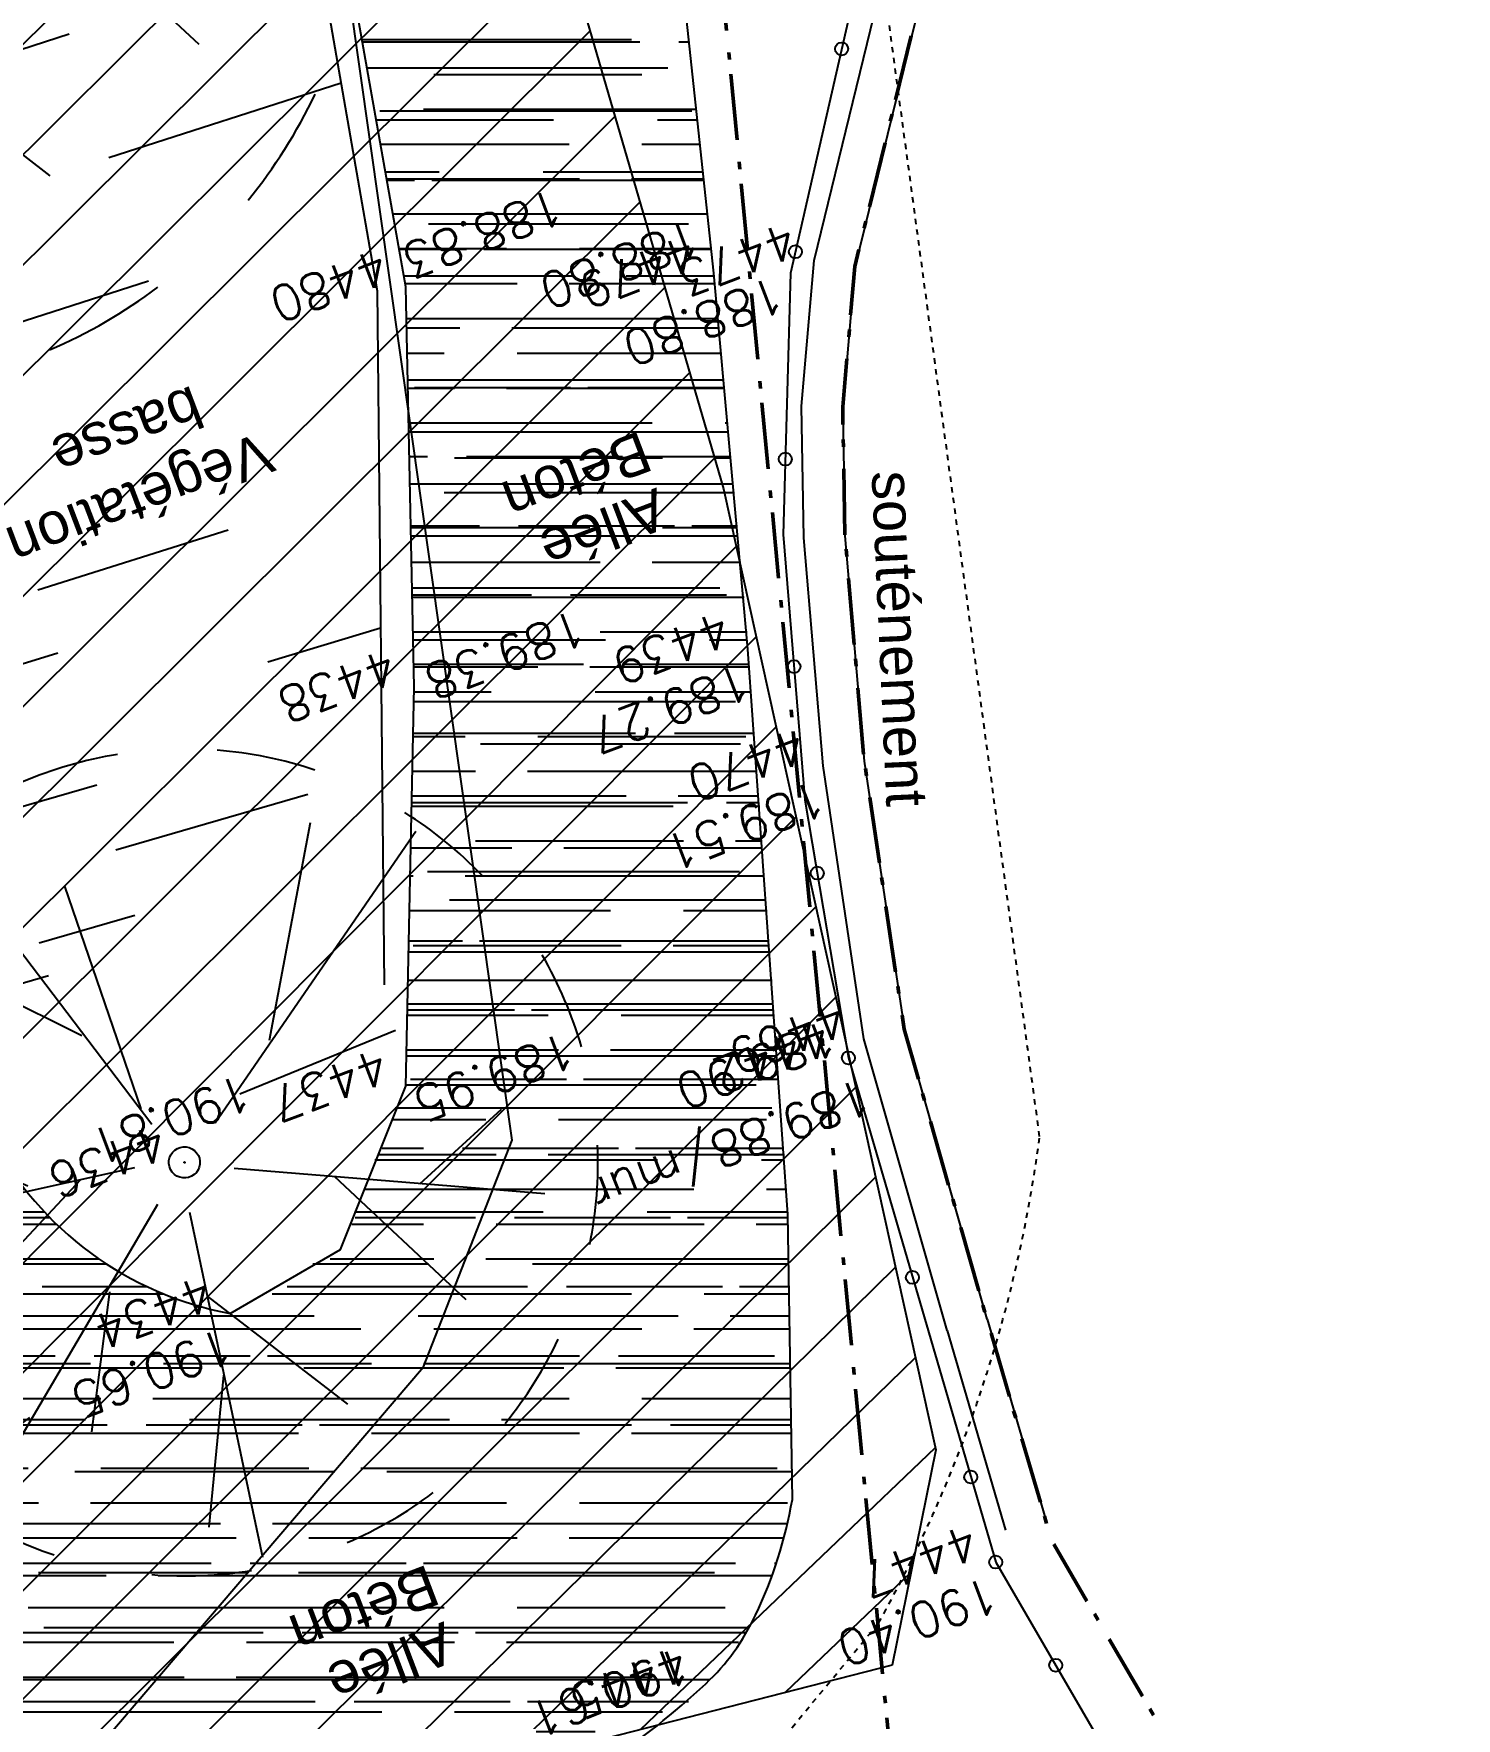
# Model space of a CAD drawing. Header units: centimetres. Extents: x 212517 to 243222, y -357108 to -330212.
# Drawn here: x 234226 to 235593, y -352116 to -350496 of the extents above; entities that cross this region are included whole.
import ezdxf
from ezdxf.enums import TextEntityAlignment as Align
from ezdxf.lldxf.tags import DXFTag

# ---------------------------------------------------------------- set-up
doc = ezdxf.new("R2010")
doc.units = ezdxf.units.CM
doc.linetypes.add('Style de ligne -15', pattern=[2.0832800000000002, 1.25, -0.41656, 0.1388600000000001, -0.2778600000000001])
doc.linetypes.add('STYLE_01', pattern=[0.41664, 0.20828, -0.20836])
doc.layers.get('0').update_dxf_attribs({"color": 252})
for name, color, linetype in [('0-EDL-Limite de propriété', 252, 'Continuous'), ('AEP_SSL', 252, 'Continuous'), ('DWG_280-140115-P - ALTEA-CANA', 252, 'Continuous'), ('Fond topo - BAT_TXT', 252, 'Continuous'), ('Fond topo - CLO_LEG', 252, 'Continuous'), ('Fond topo - CLO_MUR', 252, 'Continuous'), ('Fond topo - ESPACE_BOISE', 252, 'Continuous'), ('Fond topo - TAL', 252, 'Continuous'), ('Fond topo - TAL_HAC', 252, 'Continuous'), ('Fond topo - VEG', 252, 'Continuous'), ('Fond topo - VEG_TXT', 252, 'Continuous'), ('Fond topo - VOI_TXT', 252, 'Continuous'), ('Fond topo - Z_500', 252, 'Continuous'), ('prlm-VRD', 2, 'Continuous'), ('SA - béton balayé', 252, 'Continuous'), ('SA - EBC', 252, 'Continuous')]:
    doc.layers.add(name, color=color, linetype=linetype)
for name, color, linetype, plot in [('Fond topo - N', 252, 'Continuous', False), ('Fond topo - NCACHE', 252, 'Continuous', False), ('Fond topo - ZCACHE', 252, 'Continuous', False)]:
    doc.layers.add(name, color=color, linetype=linetype, plot=plot)
doc.layers.add('Fond topo - P', color=252, linetype='Continuous', lineweight=50)
doc.layers.add('Fond topo - VOI', color=252, linetype='Continuous', lineweight=25)
doc.styles.add('2000_ARIAL', font='arial.ttf', dxfattribs={"height": 0.400000006})
doc.styles.add('SIMPLEX', font='simplex_.ttf', dxfattribs={"height": 1.25})
tags = doc.linetypes.add('L1', pattern=[1.0000000298023224, 0.6000000238418579, -0.4000000059604645]).pattern_tags.tags
tags[6:7] = [DXFTag(74, 4), DXFTag(75, 0), DXFTag(340, '0'), DXFTag(46, 0.0), DXFTag(50, 0.0), DXFTag(44, 0.0), DXFTag(45, 0.0)]
tags[4:5] = [DXFTag(74, 4), DXFTag(75, 0), DXFTag(340, '0'), DXFTag(46, 0.0), DXFTag(50, 0.0), DXFTag(44, 0.0), DXFTag(45, 0.0)]
tags = doc.linetypes.add('L16', pattern=[0.37500001490116125, 0.300000011920929, -0.07500000298023224]).pattern_tags.tags
tags[6:7] = [DXFTag(74, 4), DXFTag(75, 0), DXFTag(340, '0'), DXFTag(46, 0.0), DXFTag(50, 0.0), DXFTag(44, 0.0), DXFTag(45, 0.0)]
tags[4:5] = [DXFTag(74, 4), DXFTag(75, 0), DXFTag(340, '0'), DXFTag(46, 0.0), DXFTag(50, 0.0), DXFTag(44, 0.0), DXFTag(45, 0.0)]
tags = doc.linetypes.add('L8', pattern=[0.22500000894069674, 0.1500000059604645, -0.07500000298023224]).pattern_tags.tags
tags[6:7] = [DXFTag(74, 4), DXFTag(75, 0), DXFTag(340, '0'), DXFTag(46, 0.0), DXFTag(50, 0.0), DXFTag(44, 0.0), DXFTag(45, 0.0)]
tags[4:5] = [DXFTag(74, 4), DXFTag(75, 0), DXFTag(340, '0'), DXFTag(46, 0.0), DXFTag(50, 0.0), DXFTag(44, 0.0), DXFTag(45, 0.0)]

# ---------------------------------------------------------------- blocks, each defined once
blk = doc.blocks.new('Groupe-93-1')
at = {"linetype": 'Style de ligne -15', "lineweight": 50, "ltscale": 50.8, "flags": 128}
for points in [[(4006.394609720469, -47909.68834525855), (4669.991585523845, -47738.99310571463), (5270.103982145549, -47588.11304046424), (5524.317282135249, -47521.16174032004), (5818.753782112361, -47450.85524026664), (6178.082982856989, -47365.70784074576), (6718.889115626574, -47222.64230386527), (8033.684421379328, -46907.76131383689), (9064.787333256962, -46650.488089197), (9512.901827294589, -46545.94564630301), (10052.32293322778, -46413.51820451529), (10600.87198212838, -46279.29364043982), (11096.09268210626, -46154.2318403414), (11253.70282512403, -46114.57334262641), (11647.41048210359, -46021.60904037268), (11842.75368209577, -47022.44064037116), (11853.57558212972, -47087.63074037345), (11322.41323288179, -47494.67460605414), (11477.84600601888, -48273.72503120215), (11754.49718211389, -48350.09994031699), (12125.36668210721, -48452.48564035208), (12212.35551479554, -48944.09707872184), (12327.4187821219, -49542.05374042304), (12378.1043821404, -49732.93404046806), (12765.67338209844, -50181.35434037955), (12828.24057305551, -50701.20966789038), (13351.77487807965, -50613.72716342719), (13910.589678056, -50518.18596326621), (14793.49687810636, -50371.63416311057), (15546.1961366961, -50223.11751853736), (16407.45376313424, -50074.83962480338), (17478.97495074964, -49870.09156839164), (19172.42823956704, -49476.71054755957), (19326.4063829968, -49436.21867000373), (19321.22462764478, -49414.83761884482), (19577.04648214078, -49347.55574046882), (19894.06428213811, -49273.62144023688), (19899.36485467649, -49295.49275714667), (20951.2141395638, -49062.63392030509), (20779.52236605382, -48879.6302359751), (20629.34478836751, -48621.55946475775), (20567.02413848138, -48408.17069694312), (20487.74118087983, -48130.35493375571), (20449.22586842275, -47871.54001609595), (20430.65921560025, -47654.9843987635), (20428.61554618573, -47531.72503587516), (20440.26417039132, -47396.70607206137), (20521.11617329812, -47066.07901860984), (20588.27912095284, -46931.48534518988), (20894.77060812211, -46577.6378736666), (20360.49931913114, -45796.29225665839), (19834.12346714234, -43992.61227266105), (19800.77094250417, -43406.94181587012), (21121.91656454301, -42860.72737399848), (21353.18401263452, -42772.19703876288), (21891.77343059278, -42548.72819511207), (21875.32658212876, -42508.99784032615), (22608.21988213754, -42207.67824041159)], [(20873.81468396878, -46546.99085990699), (20281.83494251466, -46798.90959722312), (20505.95252032972, -49161.20612479957)]]:
    blk.add_lwpolyline(points, dxfattribs=at)
blk = doc.blocks.new('CLOLEG')
at = {"ltscale": 2}
blk.add_circle((0, 0), 0.0625, dxfattribs=at)
blk = doc.blocks.new('PTOPO')
at = {"layer": 'Fond topo - NCACHE', "style": 'SIMPLEX'}
blk.add_attdef('MAT', text='', height=0.34, dxfattribs=at).set_placement((0.09999999986030161, -0.09999999962747097), align=Align.TOP_LEFT)
at = {"layer": 'Fond topo - ZCACHE', "style": 'SIMPLEX'}
blk.add_attdef('ALT', (0.09999999986030161, 0.09999999962747097), '', height=0.34, dxfattribs=at)
blk = doc.blocks.new('RESINEUX')
at = {"ltscale": 2}
for p, q in [((-0.074169265, 0.428845282), (-0.014171327, 0.418845625)), ((-0.094168577, 0.388846656), (-0.024170983, 0.388846656)), ((-0.104168234, 0.338848375), (-0.014171327, 0.348848031)), ((-0.11416789, 0.298849749), (-0.014171327, 0.318849062)), ((-0.11416789, 0.258851124), (-0.004171670000000001, 0.288850093)), ((-0.104168234, 0.218852498), (0.015827643, 0.258851124)), ((0.325816989, 0.248851468), (0.345816302, 0.168854217)), ((0.365815615, 0.248851468), (0.365815615, 0.188853529)), ((0.285818364, 0.238851811), (0.325816989, 0.15885456)), ((0.395814584, 0.238851811), (0.395814584, 0.188853529)), ((0.425813553, 0.228852155), (0.415813896, 0.188853529)), ((-0.094168577, 0.178853873), (0.015827643, 0.218852499)), ((0.245819739, 0.218852498), (0.29581802, 0.138855248)), ((0.205821113, 0.198853186), (0.265819051, 0.108856279)), ((0.445812866, 0.208852842), (0.435813209, 0.188853529)), ((-0.094168577, 0.128855591), (0.035826955, 0.18885353)), ((0.165822488, 0.178853873), (0.225820426, 0.07885731)), ((-0.08416892100000001, 0.08885696600000001), (0.035826955, 0.148854904)), ((0.115824206, 0.148854904), (0.205821113, 0.038858684)), ((-0.074169264, 0.058857997), (0.05582626800000001, 0.118855935)), ((0.06582592400000001, 0.118855935), (0.155822831, 0.008859715)), ((-0.444156549, 0.058857997), (-0.394158268, 0.108856279)), ((-0.124167546, -0.091136848), (-0.11416789, 0.098856622)), ((-0.41415758, 0.018859372), (-0.374158955, 0.08885696600000001)), ((-0.374158955, -0.011139597), (-0.33416033, 0.08885696600000001)), ((-0.33416033, -0.03113891), (-0.294161704, 0.08885696600000001)), ((-0.294161704, -0.051138223), (-0.264162735, 0.08885696600000001)), ((-0.254163079, -0.06113787900000001), (-0.234163766, 0.08885696600000001)), ((-0.204164797, -0.071137536), (-0.204164797, 0.08885696600000001)), ((-0.164166172, -0.08113719200000001), (-0.164166172, 0.08885696600000001)), ((0.045826612, -0.14113513), (0.125823863, -0.001139941)), ((0.09582489300000001, -0.151134786), (0.175822144, -0.03113891)), ((-0.104168234, -0.06113787900000001), (0.025827299, -0.14113513)), ((0.135823519, -0.161134443), (0.225820426, -0.051138223)), ((0.185821801, -0.171134099), (0.265819051, -0.08113719200000001)), ((-0.11416789, -0.101136505), (-0.004171670000000001, -0.171134099)), ((0.235820082, -0.191133412), (0.315817333, -0.111136161)), ((-0.124167546, -0.151134786), (-0.014171327, -0.211132724)), ((0.275818708, -0.201133068), (0.345816302, -0.151134786)), ((-0.134167203, -0.191133412), (-0.014171327, -0.261131006)), ((0.305817677, -0.231132037), (0.375815271, -0.191133412)), ((-0.134167203, -0.231132037), (-0.034170639, -0.301129632)), ((0.335816646, -0.271130662), (0.395814584, -0.25113135)), ((-0.144166859, -0.271130662), (-0.054169952, -0.341128257)), ((0.385814927, -0.291129975), (0.345816302, -0.291129975)), ((-0.154166515, -0.311129288), (-0.074169264, -0.3911265390000001)), ((0.345816302, -0.311129288), (0.385814927, -0.321128944)), ((0.365815615, -0.341128257), (0.345816302, -0.331128601)), ((-0.174165828, -0.341128257), (-0.124167546, -0.411125851)), ((-0.204164797, -0.36112757), (-0.174165828, -0.431125164)), ((-0.234163766, -0.381126882), (-0.22416411, -0.431125164)), ((-0.264162735, -0.3911265390000001), (-0.264162735, -0.431125164))]:
    blk.add_line(p, q, dxfattribs=at)
for centre, major_axis, ratio, start_param, end_param in [((0.125824658, 0.32584846), (-0.141416496, 0.141416496), 0.9999999999990478, 6.0187679254481, 7.001196311805126), ((0.626553274, 0.375004286), (0.495806787, 0.495806787), 0.9999999999992479, 2.407115294926716, 2.808261770600389), ((0.6156107310000001, -0.413017298), (-0.494244527, 0.494244527), 0.9999999999994863, 5.940864207087385, 6.402329262634387), ((0.346817063, 0.020858942), (0.141416496, 0.141416496), 0.9999999999984862, 0.2082352305735228, 0.9403659464662355), ((-0.271161699, 0.231851691), (-0.148487321, 0.148487321), 0.999999999999426, 1.039500649605982, 1.948537937165391), ((-0.132308309, 0.771717634), (0.5413446150000001, 0.5413446150000001), 0.999999999999071, 3.63264165587472, 4.003214602841574), ((0, 0), (-0.001131371, 0.001131371), 0.99999999997417, 3.926990817000156, 7.06858347058995), ((0, 0), (-0.001131371, 0.001131371), 0.99999999997417, 0.7853981634103633, 3.926990817000156), ((-0.744748968, -0.046828497), (-0.4953887950000001, 0.4953887950000001), 0.9999999999996526, 3.509030027783859, 3.906773112117224), ((-0.091248273, -0.737988308), (0.495574425, 0.495574425), 0.9999999999996342, 0.1822567691657557, 0.5883250715815413), ((0.162823386, -0.300130027), (-0.141416496, 0.141416496), 0.9999999999997603, 3.670881203304562, 4.697745667496582), ((-0.265161906, -0.212133051), (-0.141416496, 0.141416496), 0.9999999999999891, 2.259520706035595, 3.289317319450373)]:
    blk.add_ellipse(centre, major_axis=major_axis, ratio=ratio, start_param=start_param, end_param=end_param, dxfattribs=at)
blk = doc.blocks.new('VEG12')
at = {"ltscale": 2}
for p, q in [((0.01815258799999997, 0.057406781), (0.100441039, 0.47293725)), ((0.05749608, 0.253444298), (0.145517598, 0.414706841)), ((0.037902722, 0.15845596), (-0.06593155700000003, 0.344147082)), ((-0.158788295, 0.086017079), (-0.245985314, 0.284587218)), ((0.04981112299999996, 0.033821695), (0.391570728, 0.285894318)), ((0.143890955, 0.107467204), (0.230033352, 0.253971609)), ((0.2917471699999999, 0.208620217), (0.392372872, 0.233301274)), ((-0.05229389700000003, 0.02983962500000001), (-0.383643778, 0.204631851)), ((-0.25001839, 0.135126714), (-0.3755999820000001, 0.091127132)), ((0.122915307, -0.02992704099999999), (0.317230371, 0.05540147100000001)), ((-0.05265807700000003, -0.029192154), (-0.412380265, -0.256628677)), ((0.057557527, -0.01766878999999999), (0.411943876, -0.08413611500000001)), ((-0.09359106700000003, -0.049762263), (-0.2956446150000001, -0.04653133200000001)), ((0.184132294, -0.04763066399999999), (0.323120213, -0.192805613)), ((0.01825986499999999, -0.057372749), (0.107637982, -0.4128258760000001)), ((0.02259491799999996, -0.07955337300000001), (0.001649748999999978, -0.36183712)), ((-0.151821475, -0.09483882200000002), (-0.2999525240000001, -0.315936062)), ((0.05371548199999998, -0.188497704), (0.197263789, -0.356749422))]:
    blk.add_line(p, q, dxfattribs=at)
for start, end in [(90, 103.8461539085843), (62.30769199853572, 76.15384597947835), (117.6923078993823, 131.5384619204946), (34.61538499867542, 48.46153799321151), (145.3846149358338, 159.2307690506909), (6.923076979206323, 20.76923090842763), (173.0769230068974, 186.9230769931026), (339.2307689837768, 353.0769230207937), (200.7692310571047, 214.6153850641662), (311.5384620067885, 325.3846150013246), (228.4615380795054, 242.3076921006177), (283.8461540205217, 297.6923080014643), (256.1538460914157, 270)]:
    blk.add_arc((0, 0), 0.496982058, start, end, dxfattribs=at)
blk = doc.blocks.new('VEG14')
at = {"ltscale": 2, "flags": 128}
for points in [[(0.5, 0, -1), (-0.5, 0, -1)], [(0.016, 0, -1), (-0.016, 0, -1)]]:
    blk.add_lwpolyline(points, format="xyb", close=True, dxfattribs=at)
blk = doc.blocks.new('A$C1F970F0F')
at = {"layer": 'SA - béton balayé'}
h = blk.add_hatch(dxfattribs=at)
h.set_pattern_fill('BETON_BALAYE', color=256, scale=49.99999999999999, angle=-10.72360141139323, style=0, pattern_type=2)
h.set_pattern_definition([(349.2763985886067, (-277130161.1279894, -473864756.7787022), (117.3825536141096, 28.65896207176165), [749.9999999999999, -99.99999999999999, 250, -49.99999999999999]), (349.2763985886067, (-277130091.1375459, -473864744.5890418), (-36.75306622226226, 74.64222748057564), [150, -16.5, 299.9999999999999, -37.49999999999999]), (349.2763985886067, (-277130128.6565508, -473864719.6726964), (261.6928111209335, -15.46358973923611), [399.9999999999999, -69.99999999999999, 200, -49.99999999999999])])
edge = h.paths.add_edge_path()
edge.add_arc((5358.091332811397, -2406.5003897603), 327.4139141548844, 197.0353200627598, 248.6714325875425)
edge.add_line((5239.005744553338, -2711.489723728723), (5354.800928152768, -2670.843148670674))
edge.add_line((5354.800928152768, -2670.843148670674), (5445.831428399385, -2528.10670157766))
edge.add_line((5445.831428399385, -2528.106701577661), (5524.939717540758, -2152.462322599101))
edge.add_line((5524.939717540758, -2152.462322599101), (5588.808554118679, -1772.826003617761))
edge.add_line((5588.808554118679, -1772.826003617761), (5596.889083904324, -1066.990457735349))
edge.add_line((5596.889083904324, -1066.990457735349), (5885.902256092508, -1066.084975682855))
edge.add_line((5885.902256092508, -1066.084975682855), (5885.433544670602, -1160.638824703835))
edge.add_line((5885.433544670601, -1160.638824703835), (5929.806132878227, -1224.214564401809))
edge.add_line((5929.806132878228, -1224.214564401809), (5882.232637045039, -1815.085634098996))
edge.add_line((5882.232637045039, -1815.085634098996), (5846.967217674753, -2176.497257896935))
edge.add_line((5846.967217674752, -2176.497257896935), (5783.590593702197, -2717.673661949677))
edge.add_line((5783.590593702197, -2717.673661949676), (5736.967683509527, -2987.71145076046))
edge.add_arc((5322.836185402772, -2830.552333082458), 442.949078330087, 324.08482527455766, 339.2187040935265, ccw=False)
edge.add_arc((5393.318158206119, -2843.383449414451), 379.6041132646011, 288.33551275161386, 319.40786575171865, ccw=False)
edge.add_arc((5315.276949875861, -2562.613601937902), 670.8210163537169, 258.08161623541537, 287.118674714722, ccw=False)
edge.add_arc((5276.252106989228, -2691.399666949642), 536.8769334285904, 239.1203115152312, 259.31827396408, ccw=False)
edge.add_line((5000.706982394531, -3152.172632686719), (4932.207642367547, -3081.259965061483))
edge.add_line((4932.207642367547, -3081.259965061484), (4772.00721949915, -2796.814362761385))
edge.add_line((4772.00721949915, -2796.814362761385), (4755.452634422306, -2567.47380276886))
edge.add_line((4755.452634422306, -2567.47380276886), (4758.579044436935, -2566.940473468178))
edge.add_line((4758.579044436935, -2566.940473468178), (5045.042919798527, -2502.419951333245))
at = {"layer": 'SA - EBC'}
h = blk.add_hatch(dxfattribs=at)
h.set_pattern_fill('_USER', color=256, scale=74.99999999999999, angle=-325.7236014113932, style=0, pattern_type=0)
h.set_pattern_definition([(34.27639858860678, (-277130161.1279894, -473864756.7787022), (-42.238928459823, 61.97477650275113), [])])
edge = h.paths.add_edge_path()
edge.add_line((5801.470568619522, -3162.013069131843), (4083.559282644929, -3271.123614088357))
edge.add_line((4083.559282644929, -3271.123614088356), (4014.481307725509, -3717.332461968055))
edge.add_line((4014.48130772551, -3717.332461968055), (3135.517961824245, -3810.19300101904))
edge.add_line((3135.517961824245, -3810.19300101904), (2274.245008604417, -3693.648081323564))
edge.add_line((2274.245008604417, -3693.648081323564), (1554.636776175834, -3420.099318784944))
edge.add_arc((2508.775769578408, -2315.674454232369), 1459.498372788833, 157.1868533427094, 229.1754823893534, ccw=False)
edge.add_arc((1966.013830892235, -2087.371785851423), 870.6752834691503, 94.3015183869224, 157.1868533106914, ccw=False)
edge.add_line((1900.708697991695, -1219.149067345796), (2859.239020416566, -1223.495634912559))
edge.add_arc((3100.860739749298, 1265.329539486049), 2500.526305395239, 264.4549516394795, 302.9422754293212)
edge.add_arc((4209.331858878893, -445.3369775435177), 462.1229708170858, 302.9422754305585, 376.8336969250394)
edge.add_arc((2214.122706379954, -1049.006753214115), 2546.655714682971, 16.8336969158998, 38.14703645440247)
edge.add_arc((3041.32627014761, -399.2990096244524), 1494.806919462396, 38.14703657403813, 72.97328584086019)
edge.add_line((3479.031970107599, 1029.988031775616), (2182.437305702805, 1414.38613606858))
edge.add_line((2182.437305702805, 1414.38613606858), (1056.590900019184, 1822.819186472099))
edge.add_arc((1766.412018482452, 3779.442320525911), 2081.398594438606, 212.7495497786225, 250.0603089288685, ccw=False)
edge.add_line((15.86575126143373, 2653.472571668582), (-104.0907319930869, 3091.26353710603))
edge.add_line((-104.0907319930869, 3091.26353710603), (-169.6986146466322, 3639.54836895815))
edge.add_line((-169.6986146466322, 3639.548368958149), (-35.58090533515337, 6158.014854826562))
edge.add_arc((-194.3533792400212, 7143.826589584332), 998.5156357593988, 279.1493507374978, 373.962283499627)
edge.add_arc((2392.201579171132, 7786.918955579627), 1666.786287877102, 172.6269749467245, 193.9622835974407, ccw=False)
edge.add_arc((-45.50651600643437, 8102.354993671941), 791.2455775503726, -7.373025019439765, 16.43829965925021)
edge.add_line((713.3969204091394, 8326.263765657093), (486.7428317772967, 9142.81155059313))
edge.add_line((486.7428317772967, 9142.811550593131), (1338.845530021721, 9564.23852196786))
edge.add_line((1338.845530021721, 9564.23852196786), (1632.623584095551, 8945.24637913095))
edge.add_line((1632.623584095551, 8945.246379130947), (1394.029444699765, 8829.874494032001))
edge.add_line((1394.029444699765, 8829.874494032001), (1731.997733793977, 8131.230781666551))
edge.add_arc((1233.216649704336, 7889.945865525577), 554.0766919865823, -19.640967550384175, 25.815335324856676, ccw=False)
edge.add_line((1755.055695752756, 7703.706797235046), (1558.214479468655, 6807.520788570679))
edge.add_line((1558.214479468655, 6807.52078857068), (1570.021725572625, 6609.158708993335))
edge.add_line((1570.021725572625, 6609.158708993335), (1852.913141606868, 5734.125706863067))
edge.add_line((1852.913141606869, 5734.125706863067), (2726.748207475315, 4020.986816292172))
edge.add_line((2726.748207475315, 4020.986816292172), (3802.352916265851, 4004.947770972833))
edge.add_arc((8355.58168857983, 5950.706307988518), 4951.552134169374, 203.138762427905, 230.8301436200186)
edge.add_arc((13583.66465597079, 12367.85935474512), 13228.79229856088, 230.8301435441083, 233.1638398044412)
edge.add_line((5652.622255943647, 1780.153648245416), (4998.697813068342, 1820.441475819727))
edge.add_line((4998.697813068342, 1820.441475819727), (4863.841220233488, 767.0816613875431))
edge.add_line((4863.841220233488, 767.0816613875434), (5595.355488733695, 631.185878681516))
edge.add_line((5595.355488733695, 631.1858786815158), (5852.747939948536, -2020.707044821664))
edge.add_line((5852.747939948536, -2020.707044821665), (5881.394298709887, -2966.563612924887))
edge.add_line((5881.394298709887, -2966.563612924887), (5801.470568619523, -3162.013069131842))
at = {"layer": 'AEP_SSL', "elevation": 9.999999999999998e-08, "flags": 128}
blk.add_lwpolyline([(-4528.821963781957, 1510.366913031162), (-2554.95676399837, 1447.318525268213), (-2009.46431272992, 953.3121996921549), (-1974.130445357614, -2549.104167440536), (-1760.191604675106, -3033.974676226209), (-1600.127185498399, -3169.916464212493), (-1007.958216168089, -3359.143878629571), (-742.7402135561805, -3373.227271705965), (185.7644486929067, -3466.149391532337), (1457.680139553027, -3407.246855666408), (3098.737656271729, -3442.411852942929), (4165.909978031491, -3426.731274088185), (4366.116630586753, -3387.312489108264), (5044.428961021786, -3091.927656257742), (5412.289028469191, -2796.609514369696), (5536.700633028197, -2598.110987192279), (5703.441363650248, 1048.232751273365), (5867.406317671058, 3278.047774201862), (6182.748241543506, 4434.064793799239), (6284.146511390897, 4550.427419959863), (6475.981668657886, 4711.41474985716), (8025.350887839351, 5692.826034684554), (8693.398131395103, 6258.370148193826), (10978.7345952306, 10130.53863316135)], dxfattribs=at)
at = {"layer": 'DWG_280-140115-P - ALTEA-CANA', "linetype": 'STYLE_01', "ltscale": 25, "elevation": 9.999999999999998e-08, "flags": 128}
for points in [[(6035.461037273133, -2689.127097192409), (6121.64256367179, -1057.51115667685), (6205.025182619102, 1052.804655306938), (6365.893186155989, 3202.867456399637), (6636.799193089617, 4194.521173234315), (6692.315677062305, 4259.243408586225)], [(4259.279544679616, -3916.605148379592), (4525.568842690814, -3859.879828272489), (5352.371377332854, -3487.995833010167), (5796.132908393389, -3119.988442505553)]]:
    blk.add_lwpolyline(points, dxfattribs=at)
at = {"layer": 'DWG_280-140115-P - ALTEA-CANA', "linetype": 'STYLE_01', "ltscale": 25}
blk.add_arc((4798.283130815048, -2283.818639806946), 1301.8771515, 320.0379474218241, 341.7994900445767, dxfattribs=at)
at = {"layer": 'Fond topo - CLO_LEG', "ltscale": 2, "flags": 128}
blk.add_lwpolyline([(6282.467426065797, -1295.684464474299), (6189.275637213709, -1373.022047100058), (6104.897438272617, -1484.013001080026), (5954.726196654141, -1828.700577450215), (5900.868679028967, -2074.537779561267), (5874.025653848885, -2328.939880393739), (5868.867497210709, -2580.541609170677), (5917.785716554227, -3083.337295519524), (6022.692410287696, -3380.036307044295)], dxfattribs=at)
at = {"layer": 'Fond topo - CLO_MUR', "ltscale": 2, "flags": 128}
for points in [[(5913.373786971466, -2855.785245736176), (5886.93232999356, -2565.470763431892), (5897.399590436347, -2300.158774031377), (5919.718208511505, -2081.319878114762), (5941.228231684434, -1956.448553662097), (5979.18250767089, -1821.009379234139), (6121.418945181059, -1508.395694016635)], [(5953.208905556952, -2852.157116425939), (5927.004083866236, -2564.440775277538), (5937.319437415089, -2302.979145383546), (5959.371826600868, -2086.7506815024), (5980.298884605502, -1965.263623096761), (6016.867242146706, -1834.770074340647), (6157.827489902033, -1524.961256976507)]]:
    blk.add_lwpolyline(points, dxfattribs=at)
at = {"layer": 'Fond topo - CLO_MUR', "linetype": 'L8', "ltscale": 2, "flags": 128}
for points in [[(5913.373786936808, -2855.785245919187), (5932.740828503474, -3054.845331665338)], [(5953.208905477228, -2852.157116221267), (5972.575947043896, -3051.217201967418)]]:
    blk.add_lwpolyline(points, dxfattribs=at)
at = {"layer": 'Fond topo - ESPACE_BOISE', "linetype": 'L1', "ltscale": 2, "flags": 128}
blk.add_lwpolyline([(5801.470568619522, -3162.013069131843), (4083.559282644929, -3271.123614088356), (4014.48130772551, -3717.332461968055), (3135.517961824245, -3810.19300101904), (2274.245008604417, -3693.648081323564), (1554.636776175834, -3420.099318784944, -0.3248648439675891), (1163.447808694293, -1749.787382690587, -0.2814891279475962), (1900.708697991695, -1219.149067345796), (2859.239020416566, -1223.495634912559, 0.1695292870025676), (4460.631470672048, -833.159289007697, 0.3340686001642133), (4651.652558133293, -311.5085830883972, 0.09326601102169153), (4216.884593398947, 524.0158635944096, 0.153138720952933), (3479.031970107599, 1029.988031775616), (2182.437305702805, 1414.38613606858), (1056.590900019184, 1822.819186472099, -0.1642525569996709), (15.86575126143373, 2653.472571668582), (-104.0907319930869, 3091.26353710603), (-169.6986146466322, 3639.548368958149), (-35.58090533515337, 6158.014854826562, 0.4390366150430304), (774.660880078399, 7384.751557306568, -0.09336270405047195), (739.1967976091219, 8000.81547627212, 0.104271961321091), (713.3969204091394, 8326.263765657093), (486.7428317772967, 9142.811550593131), (1338.845530021721, 9564.23852196786), (1632.623584095551, 8945.246379130947), (1394.029444699765, 8829.874494032001), (1731.997733793977, 8131.23078166655, -0.2009829630843761), (1755.055695752756, 7703.706797235046), (1558.214479468655, 6807.52078857068), (1570.021725572625, 6609.158708993335), (1852.913141606869, 5734.125706863067), (2726.748207475315, 4020.986816292172), (3802.352916265851, 4004.947770972833, 0.121417881002313), (5228.074839294609, 2111.882341611708, 0.01018302282179253), (5652.622255943647, 1780.153648245416), (4998.697813068342, 1820.441475819727), (4863.841220233488, 767.0816613875434), (5595.355488733695, 631.1858786815158), (5852.747939948536, -2020.707044821665), (5881.394298709887, -2966.563612924887)], format="xyb", close=True, dxfattribs=at)
at = {"layer": 'Fond topo - TAL', "linetype": 'L8', "ltscale": 2, "flags": 128}
blk.add_lwpolyline([(4896.494145732232, 1795.354174374691), (4887.396724383696, 1654.452406269947), (5010.229639809667, 1321.240776761309, 0.0640209949827817), (5312.295861003335, 553.1526045271564), (5345.165964579062, 411.4034596100782), (5395.943815012242, 45.24917235305611), (5575.903172571897, -764.6772311950485), (5561.052517162196, -1771.728039321692), (5443.38340620394, -2428.385701474031)], format="xyb", dxfattribs=at)
at = {"layer": 'Fond topo - TAL_HAC', "ltscale": 2}
for p, q in [((5125.413835019359, -1497.439008637454), (5315.948983576004, -1473.767144073784)), ((5331.320900719155, -1597.495904214818), (5564.048244815427, -1568.582130622126)), ((5156.157669304973, -1744.896529298544), (5346.69281777566, -1721.224664813382)), ((5186.912727174948, -1993.41600033537), (5377.56843189344, -1970.735562500265)), ((5099.224358295537, -2067.186529219258), (5194.609909345783, -2056.34233045269)), ((5391.442926861324, -2102.667953958002), (5503.917620323696, -2090.571849983519)), ((5112.392596994482, -2197.199057168272), (5207.951828792495, -2188.010302737311)), ((5214.198958181193, -2252.977854552179), (5405.317421829206, -2234.600345415738)), ((5124.886855616604, -2327.13416124254), (5220.446087449275, -2317.945406628567)), ((5080.230804454583, -2364.21231451571), (5128.010420410436, -2359.61793750057))]:
    blk.add_line(p, q, dxfattribs=at)
at = {"layer": 'Fond topo - VOI', "linetype": 'L16', "ltscale": 2, "flags": 128}
blk.add_lwpolyline([(-410.4573954082604, 4496.281983435452), (-275.2797675438889, 3639.964293068524, 0.05175614001462255), (-25.75674943525667, 2954.12476405697, 0.07683847699775821), (242.3973429298351, 2566.944338701083, 0.01799232695016924), (602.5175779411827, 2213.735113210599), (898.3231434213683, 2004.634077694301), (1143.547512896615, 1887.824205350663), (1442.276114517919, 1769.658652589777), (1681.948853588895, 1683.954706367697), (2114.845544182086, 1578.014617527221), (2515.756121386211, 1462.263694100857), (2910.512600857042, 1321.392171708825), (3516.952153602057, 1025.948174333774), (3901.184930821766, 864.3683668971058), (4241.50575886574, 689.604471750609), (4497.895798403801, 355.994847623038), (4647.689449561236, -149.636488564905), (4746.352122538518, -642.243459669855), (4898.077129065638, -1354.668971112381), (4990.027461718793, -2094.77839309662), (5021.209996846888, -2419.063814886839), (5045.042919798527, -2502.419951333245, 0.2291964161509024), (5239.005744553338, -2711.489723728723), (5354.800928152768, -2670.843148670674), (5445.831428399385, -2528.106701577661), (5524.939717540758, -2152.462322599101), (5588.808554118679, -1772.826003617761), (5596.946294726647, -1078.989912171996), (5595.427037839852, -760.3391798385524), (5607.922173153986, 21.2368958841555), (5625.650588417848, 675.8970783981483), (5679.873644702147, 1402.6777603776)], format="xyb", dxfattribs=at)
at = {"layer": 'Fond topo - VOI', "ltscale": 2, "flags": 128}
blk.add_lwpolyline([(5000.706982394531, -3152.172632686719, 0.03514680113144616), (5103.825395547883, -3199.834393112584, 0.05304757428686571), (5176.740243683153, -3218.973577135732, 0.03003359205613811), (5333.19443896248, -3233.19528941652, 0.04745511052873769), (5432.548835640756, -3226.804251904938, 0.06071624197132922), (5512.734347835934, -3203.715319275074, 0.04092958131218784), (5622.111118279161, -3146.291132090238, 0.09495582468090094), (5681.57458082512, -3090.380448639745, 0.06613015153363594), (5736.967683509528, -2987.71145076046), (5783.590593702197, -2717.673661949676), (5846.967217674752, -2176.497257896935), (5882.232637045039, -1815.085634098996), (5929.806132878228, -1224.214564401809), (5885.433544670601, -1160.638824703835)], format="xyb", dxfattribs=at)
at = {"layer": 'Fond topo - CLO_LEG', "ltscale": 2}
for p, xscale, yscale, zscale, rotation in [((6042.994178138432, -1626.099358342521), 99.99999999999997, 99.99999999999997, 99.99999999999997, 246.4585193259181), ((5963.111599717608, -1809.453588325194), 99.99999999999997, 99.99999999999997, 99.99999999999997, 246.4585193259181), ((5916.418512746868, -2003.559246071272), 100, 100, 100, 257.6429802308661), ((5887.506878418284, -2201.172916036533), 99.99999999999999, 99.99999999999999, 99.99999999999999, 263.9767704000815), ((5872.559633214121, -2400.448628502283), 99.99999999999999, 99.99999999999999, 99.99999999999999, 268.825527901417), ((5868.867497210709, -2580.541609170677), 100, 100, 100, 275.5569565364269), ((5890.15857461667, -2799.377494822233), 100, 100, 100, 275.5569565364269), ((5909.525616091832, -2998.437580551054), 100, 100, 100, 275.5569565364269), ((5917.785716554227, -3083.337295519524), 99.99999999999999, 99.99999999999999, 99.99999999999999, 289.4725513276034), ((5956.021364359713, -3191.476047008994), 99.99999999999999, 99.99999999999999, 99.99999999999999, 289.4725513276034)]:
    blk.add_blockref('CLOLEG', p, dxfattribs=dict(at, xscale=xscale, yscale=yscale, zscale=zscale, rotation=rotation))
at = {"layer": 'Fond topo - P', "ltscale": 2}
ref = blk.add_blockref('PTOPO', (5588.808554118679, -1772.826003617761), dxfattribs=dict(at, xscale=99.99999999999994, yscale=99.99999999999994, zscale=99.99999999999994, rotation=190.0656205306617))
ref.add_attrib('MAT', '4480', dxfattribs={"layer": 'Fond topo - N', "color": 0, "ltscale": 2, "height": 33.99999999999999, "rotation": 190.0656204987762, "style": 'SIMPLEX'}).set_placement((5577.214712286779, -1764.727680867402), align=Align.TOP_LEFT)
ref.add_attrib('ALT', '188.83', (5747.415800345849, -1705.558440522227), dxfattribs={"layer": 'Fond topo - Z_500', "color": 0, "ltscale": 2, "height": 33.99999999999999, "rotation": 190.0656204987762, "style": 'SIMPLEX'})
ref = blk.add_blockref('PTOPO', (5882.232637045039, -1815.085634098996), dxfattribs=dict(at, xscale=99.99999999999994, yscale=99.99999999999994, zscale=99.99999999999994, rotation=190.0656205306617))
ref.add_attrib('MAT', '4479', dxfattribs={"layer": 'Fond topo - N', "color": 0, "ltscale": 2, "height": 33.99999999999999, "rotation": 190.0656204987762, "style": 'SIMPLEX'}).set_placement((5870.638795213139, -1806.987311348637), align=Align.TOP_LEFT)
ref.add_attrib('ALT', '188.80', (5871.666172305161, -1759.114248345617), dxfattribs={"layer": 'Fond topo - Z_500', "color": 0, "ltscale": 2, "height": 33.99999999999999, "rotation": 190.0656204987762, "style": 'SIMPLEX'})
ref = blk.add_blockref('PTOPO', (5979.18250767089, -1821.009379234139), dxfattribs=dict(at, xscale=99.99999999999994, yscale=99.99999999999994, zscale=99.99999999999994, rotation=190.0656205306617))
ref.add_attrib('MAT', '4473', dxfattribs={"layer": 'Fond topo - N', "color": 0, "ltscale": 2, "height": 33.99999999999999, "rotation": 190.0656204987762, "style": 'SIMPLEX'}).set_placement((5967.588665861867, -1812.911056488113), align=Align.TOP_LEFT)
ref.add_attrib('ALT', '188.80', (5940.032532393918, -1828.107197173748), dxfattribs={"layer": 'Fond topo - Z_500', "color": 0, "ltscale": 2, "height": 33.99999999999999, "rotation": 190.0656204987762, "style": 'SIMPLEX'})
ref = blk.add_blockref('PTOPO', (5524.939717540758, -2152.462322599101), dxfattribs=dict(at, xscale=99.99999999999994, yscale=99.99999999999994, zscale=99.99999999999994, rotation=190.0656205306617))
ref.add_attrib('MAT', '4438', dxfattribs={"layer": 'Fond topo - N', "color": 0, "ltscale": 2, "height": 33.99999999999999, "rotation": 190.0656204987762, "style": 'SIMPLEX'}).set_placement((5513.345875708859, -2144.363999848742), align=Align.TOP_LEFT)
ref.add_attrib('ALT', '189.38', (5693.301664301697, -2107.412936365839), dxfattribs={"layer": 'Fond topo - Z_500', "color": 0, "ltscale": 2, "height": 33.99999999999999, "rotation": 190.0656204987762, "style": 'SIMPLEX'})
ref = blk.add_blockref('PTOPO', (5846.967217674752, -2176.497257896935), dxfattribs=dict(at, xscale=99.99999999999994, yscale=99.99999999999994, zscale=99.99999999999994, rotation=190.0656205306617))
ref.add_attrib('MAT', '4439', dxfattribs={"layer": 'Fond topo - N', "color": 0, "ltscale": 2, "height": 33.99999999999999, "rotation": 190.0656204987762, "style": 'SIMPLEX'}).set_placement((5835.3733758484, -2168.398935242413), align=Align.TOP_LEFT)
ref.add_attrib('ALT', '189.27', (5838.868894934273, -2188.091099801796), dxfattribs={"layer": 'Fond topo - Z_500', "color": 0, "ltscale": 2, "height": 33.99999999999999, "rotation": 190.0656204987762, "style": 'SIMPLEX'})
ref = blk.add_blockref('PTOPO', (5897.399590436347, -2300.158774031377), dxfattribs=dict(at, xscale=99.99999999999994, yscale=99.99999999999994, zscale=99.99999999999994, rotation=190.0656205306617))
ref.add_attrib('MAT', '4470', dxfattribs={"layer": 'Fond topo - N', "color": 0, "ltscale": 2, "height": 33.99999999999999, "rotation": 190.0656204987762, "style": 'SIMPLEX'}).set_placement((5885.805748604448, -2292.060451281018), align=Align.TOP_LEFT)
ref.add_attrib('ALT', '189.51', (5889.301267713197, -2311.752615844733), dxfattribs={"layer": 'Fond topo - Z_500', "color": 0, "ltscale": 2, "height": 33.99999999999999, "rotation": 190.0656204987762, "style": 'SIMPLEX'})
ref = blk.add_blockref('PTOPO', (5222.972658674444, -2560.536819283554), dxfattribs=dict(at, xscale=99.99999999999994, yscale=99.99999999999994, zscale=99.99999999999994, rotation=190.0656205306617))
ref.add_attrib('MAT', '4436', dxfattribs={"layer": 'Fond topo - N', "color": 0, "ltscale": 2, "height": 33.99999999999999, "rotation": 190.0656204987762, "style": 'SIMPLEX'}).set_placement((5211.378816842544, -2552.438496533196), align=Align.TOP_LEFT)
ref.add_attrib('ALT', '190.81', (5294.059273003964, -2486.834052327738), dxfattribs={"layer": 'Fond topo - Z_500', "color": 0, "ltscale": 2, "height": 33.99999999999999, "rotation": 190.0656204987762, "style": 'SIMPLEX'})
ref = blk.add_blockref('PTOPO', (5445.831428399385, -2528.106701577661), dxfattribs=dict(at, xscale=99.99999999999994, yscale=99.99999999999994, zscale=99.99999999999994, rotation=190.0656205306617))
ref.add_attrib('MAT', '4437', dxfattribs={"layer": 'Fond topo - N', "color": 0, "ltscale": 2, "height": 33.99999999999999, "rotation": 190.0656204987762, "style": 'SIMPLEX'}).set_placement((5434.237586590362, -2520.008378831634), align=Align.TOP_LEFT)
ref.add_attrib('ALT', '189.95', (5607.273980436584, -2504.6092148956), dxfattribs={"layer": 'Fond topo - Z_500', "color": 0, "ltscale": 2, "height": 33.99999999999999, "rotation": 190.0656204987762, "style": 'SIMPLEX'})
ref = blk.add_blockref('PTOPO', (5886.93232999356, -2565.470763431892), dxfattribs=dict(at, xscale=99.99999999999999, yscale=99.99999999999999, zscale=99.99999999999999, rotation=190.0656205306616))
ref.add_attrib('MAT', '4469', dxfattribs={"layer": 'Fond topo - N', "color": 0, "ltscale": 2, "height": 33.99999999999999, "rotation": 190.0656204987762, "style": 'SIMPLEX'}).set_placement((5875.338488184538, -2557.372440685866), align=Align.TOP_LEFT)
ref.add_attrib('ALT', '189.88/mur', (5878.689655515867, -2601.408932752038), dxfattribs={"layer": 'Fond topo - Z_500', "color": 0, "ltscale": 2, "height": 33.99999999999999, "rotation": 190.0656204987762, "style": 'SIMPLEX'})
ref = blk.add_blockref('PTOPO', (5868.867497210709, -2580.541609170677), dxfattribs=dict(at, xscale=99.99999999999994, yscale=99.99999999999994, zscale=99.99999999999994, rotation=190.0656205306617))
ref.add_attrib('MAT', '4442', dxfattribs={"layer": 'Fond topo - N', "color": 0, "ltscale": 2, "height": 33.99999999999999, "rotation": 190.0656204987762, "style": 'SIMPLEX'}).set_placement((5857.273655378809, -2572.443286420318), align=Align.TOP_LEFT)
ref.add_attrib('ALT', '189.90', (5857.084002389087, -2539.719723937184), dxfattribs={"layer": 'Fond topo - Z_500', "color": 0, "ltscale": 2, "height": 33.99999999999999, "rotation": 190.0656204987762, "style": 'SIMPLEX'})
ref = blk.add_blockref('PTOPO', (5239.005744553338, -2711.489723728723), dxfattribs=dict(at, xscale=99.99999999999994, yscale=99.99999999999994, zscale=99.99999999999994, rotation=190.0656205306617))
ref.add_attrib('MAT', '4434', dxfattribs={"layer": 'Fond topo - N', "color": 0, "ltscale": 2, "height": 33.99999999999999, "rotation": 190.0656204987762, "style": 'SIMPLEX'}).set_placement((5227.411902721438, -2703.391400978365), align=Align.TOP_LEFT)
ref.add_attrib('ALT', '190.65', (5230.907421830188, -2723.083565542079), dxfattribs={"layer": 'Fond topo - Z_500', "color": 0, "ltscale": 2, "height": 33.99999999999999, "rotation": 190.0656204987762, "style": 'SIMPLEX'})
ref = blk.add_blockref('PTOPO', (5917.785716554227, -3083.337295519524), dxfattribs=dict(at, xscale=99.99999999999994, yscale=99.99999999999994, zscale=99.99999999999994, rotation=190.0656205306617))
ref.add_attrib('MAT', '4447', dxfattribs={"layer": 'Fond topo - N', "color": 0, "ltscale": 2, "height": 33.99999999999999, "rotation": 190.0656204987762, "style": 'SIMPLEX'}).set_placement((5906.191874687669, -3075.238972952176), align=Align.TOP_LEFT)
ref.add_attrib('ALT', '190.40', (5909.687393808202, -3094.931137328546), dxfattribs={"layer": 'Fond topo - Z_500', "color": 0, "ltscale": 2, "height": 33.99999999999999, "rotation": 190.0656204987762, "style": 'SIMPLEX'})
ref = blk.add_blockref('PTOPO', (5622.111118279161, -3146.291132090238), dxfattribs=dict(at, xscale=99.99999999999994, yscale=99.99999999999994, zscale=99.99999999999994, rotation=190.0656205306617))
ref.add_attrib('MAT', '4445', dxfattribs={"layer": 'Fond topo - N', "color": 0, "ltscale": 2, "height": 33.99999999999999, "rotation": 190.0656204987762, "style": 'SIMPLEX'}).set_placement((5610.517276412603, -3138.19280952289), align=Align.TOP_LEFT)
ref.add_attrib('ALT', '190.61', (5606.137931849799, -3106.397893276113), dxfattribs={"layer": 'Fond topo - Z_500', "color": 0, "ltscale": 2, "height": 33.99999999999999, "rotation": 190.0656204987762, "style": 'SIMPLEX'})
at = {"layer": 'Fond topo - VEG', "ltscale": 2, "zscale": 99.99999999999997}
for name, p, xscale, yscale, rotation in [('VEG12', (5133.050154314063, -1280.324216559423), 1006.399999999999, 1006.399999999999, 192.432705982593), ('VEG12', (5222.972658674444, -2560.536819283554), 799.9999999999998, 799.9999999999998, 192.432705982593), ('VEG14', (5222.972658674444, -2560.536819283554), 30, 30, 207.8417380991697), ('RESINEUX', (4411.592960912349, -3181.515522640387), 997.2781133949251, 997.2781133949251, 116.6488402594871)]:
    blk.add_blockref(name, p, dxfattribs=dict(at, xscale=xscale, yscale=yscale, rotation=rotation))
at = {"layer": 'Fond topo - BAT_TXT', "style": '2000_ARIAL'}
blk.add_text('souténement', height=39.99999999999999, rotation=261.8091590510165, dxfattribs=at).set_placement((5995.726933899247, -2030.783845489734))
at = {"layer": 'Fond topo - VEG_TXT', "style": '2000_ARIAL'}
for s, p in [('basse', (5369.417157941497, -1827.482006301338)), ('Végétation', (5427.566707898382, -1883.605542722734))]:
    blk.add_text(s, height=39.99999999999999, rotation=190.0656205035111, dxfattribs=at).set_placement(p)
at = {"layer": 'Fond topo - VOI_TXT', "style": '2000_ARIAL'}
for s, p in [('Béton', (5784.823594151124, -1950.31433924767)), ('Allée', (5789.866804527259, -2007.246131361471)), ('Béton', (5381.128080186665, -2983.460571866228)), ('Allée', (5386.17129054547, -3040.392364071535))]:
    blk.add_text(s, height=39.99999999999999, rotation=190.0656205035111, dxfattribs=at).set_placement(p)

msp = doc.modelspace()

# ---------------------------------------------------------------- block references
at = {"layer": '0-EDL-Limite de propriété'}
msp.add_blockref('Groupe-93-1', (214574.704544979, -303323.1569814135), dxfattribs=at)
at = {"layer": 'prlm-VRD', "rotation": 10.72360141139323}
msp.add_blockref('A$C1F970F0F', (228762.2467792132, -350037.5300254133), dxfattribs=at)

doc.saveas('drawing.dxf')
